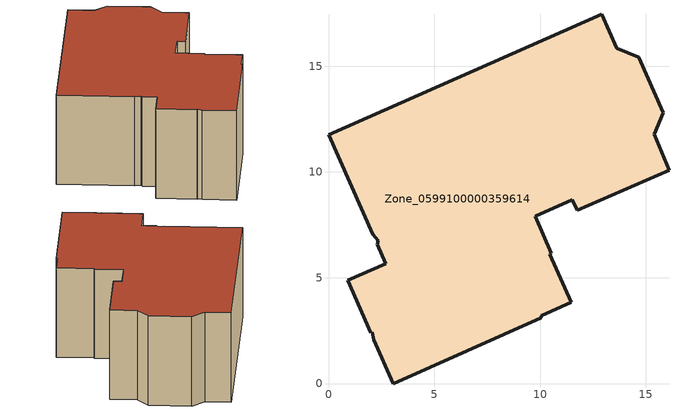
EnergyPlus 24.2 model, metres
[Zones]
Zone_0599100000359614
 floor ground (C_G): 10.06,3.21 10.06,3.1 3.05,0 2.14,2.07 2.07,2.43 2,2.4 0.91,4.88 2.71,5.67 2.3,6.59 2.35,6.74 2.09,7.05 0,11.76 12.92,17.45 13.63,15.84 14.66,15.43 15.82,12.81 15.39,11.78 16.1,10.09 11.75,8.18 11.52,8.69 9.77,7.92 10.54,6.15 10.45,6.11 11.48,3.83 z0
 wall outside (C_F): 15.82,12.81 14.66,15.43 13.63,15.84 12.92,17.45 0,11.76 2.09,7.05 2.35,6.74 2.3,6.59 2.71,5.67 0.91,4.88 2,2.4 2.07,2.43 2.14,2.07 3.05,0 10.06,3.1 10.06,3.21 11.48,3.83 10.45,6.11 10.54,6.15 9.77,7.92 11.52,8.69 11.75,8.18 16.1,10.09 15.39,11.78 15.82,12.81 z0:6.39
 roof outside (C_R): 2.14,2.07 3.05,0 10.06,3.1 10.06,3.21 11.48,3.83 10.45,6.11 10.54,6.15 9.77,7.92 11.52,8.69 11.75,8.18 16.1,10.09 15.39,11.78 15.82,12.81 14.66,15.43 13.63,15.84 12.92,17.45 0,11.76 2.09,7.05 2.35,6.74 2.3,6.59 2.71,5.67 0.91,4.88 2,2.4 2.07,2.43 z6.39
[BUILDING]
Pand.0599100000359614: North Axis=0; Terrain=City; Loads Convergence Tolerance Value=0.04; Temperature Convergence Tolerance Value=0.4; Solar Distribution=FullExterior; Maximum Number of Warmup Days=25; Minimum Number of Warmup Days=1
[Site:Location]
Rotterdam.The.Hague.AP_ZH_NLD Design_Conditions: Latitude=51.96; Longitude=4.45; Time Zone=1; Elevation=-4.5
[SITE:GROUNDTEMPERATURE:BUILDINGSURFACE]
18, 18, 18, 18, 18, 18, 18, 18, 18, 18, 18, 18
[MATERIAL] Thermal Absorptance=0.9; Solar Absorptance=0.7; Visible Absorptance=0.7
Name | Roughness | Thickness | Conductivity | Density | Specific Heat
G.D.1992-2005 | MediumSmooth | 0.15 | 0.06 | 540 | 1210
F.D.1992-2005 | Rough | 0.3 | 0.12 | 1920 | 840
R.D.1992-2005 | MediumRough | 0.2 | 0.08 | 1500 | 1000
[CONSTRUCTION]
C_G: G.D.1992-2005
C_F: F.D.1992-2005
C_R: R.D.1992-2005
[ZONE]
Zone_0599100000359614: Type=1; Multiplier=1; Ceiling Height=Autocalculate; Volume=Autocalculate; Floor Area=autocalculate; Part of Total Floor Area=Yes
[ZONEINFILTRATION:DESIGNFLOWRATE]
Infil_Zone_0599100000359614: Zone or ZoneList or Space or SpaceList=Zone_0599100000359614; Schedule=AlwaysOn; Design Flow Rate Calculation Method=Flow/Area; Flow Rate per Floor Area=0.0021; Constant Term Coefficient=1; Temperature Term Coefficient=0; Velocity Term Coefficient=0; Velocity Squared Term Coefficient=0
[HVACTEMPLATE:ZONE:IDEALLOADSAIRSYSTEM]
Zone_0599100000359614: Maximum Heating Supply Air Temperature=50; Minimum Cooling Supply Air Temperature=13; Maximum Heating Supply Air Humidity Ratio=0.0156; Minimum Cooling Supply Air Humidity Ratio=0.0077; Heating Limit=NoLimit; Cooling Limit=NoLimit; Dehumidification Control Type=ConstantSensibleHeatRatio; Cooling Sensible Heat Ratio=0.7; Dehumidification Setpoint=60; Humidification Control Type=None; Humidification Setpoint=30; Outdoor Air Method=None; Outdoor Air Flow Rate per Person=0.00944; Outdoor Air Flow Rate per Zone Floor Area=0; Outdoor Air Flow Rate per Zone=0; Demand Controlled Ventilation Type=None; Outdoor Air Economizer Type=NoEconomizer; Heat Recovery Type=None; Sensible Heat Recovery Effectiveness=0.7; Latent Heat Recovery Effectiveness=0.65
[ZONECONTROL:THERMOSTAT]
ThermostatControl_Zone_0599100000359614: Zone or ZoneList=Zone_0599100000359614; Control Type Schedule=DualSetpointControlType; Control 1=Thermostat_Zone_0599100000359614; Temperature Difference Between Cutout And Setpoint=0
[THERMOSTATSETPOINT:DUALSETPOINT]
Thermostat_Zone_0599100000359614: Heating Setpoint Temperature Schedule=HeatingSetpoint_Zone_0599100000359614; Cooling Setpoint Temperature Schedule=CoolingSetpoint_Zone_0599100000359614
[SCHEDULE:COMPACT]
HeatingSetpoint_Zone_0599100000359614: Through: 12/31, For: AllDays, Until: 24:00, 21
CoolingSetpoint_Zone_0599100000359614: Through: 12/31, For: AllDays, Until: 24:00, 24
DualSetpointControlType: Through: 12/31, For: AllDays, Until: 24:00, 4
AlwaysOn: Through: 12/31, For: AllDays, Until: 24:00, 1
